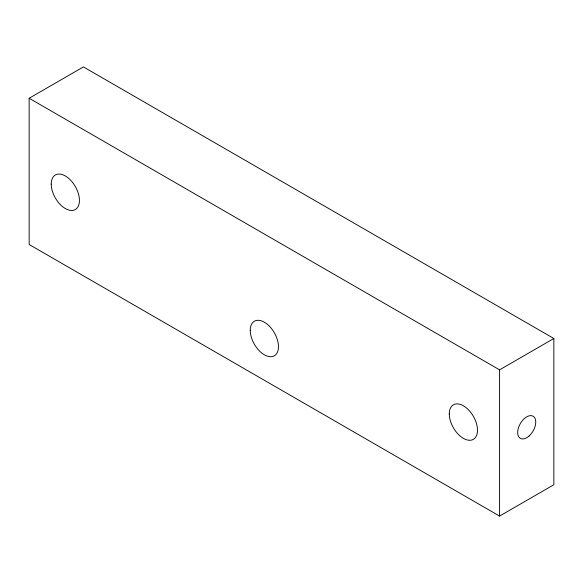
<?xml version="1.0" encoding="UTF-8"?>
<svg xmlns="http://www.w3.org/2000/svg" width="583" height="583" viewBox="0 0 583 583"><rect width="100%" height="100%" fill="white"/><g stroke="black" fill="none" stroke-linecap="round" stroke-linejoin="round"><path stroke-width="0.87" d="M29.15 98.25L83.427 66.914L553.85 338.504L553.85 484.75L499.573 516.086L29.15 244.496L29.15 98.25L499.573 369.841L553.85 338.504M499.573 369.841L499.573 516.086M529.051 436.033A12.797 7.39 -60 0 0 533.11 416.218A12.797 7.39 -60 0 0 517.974 429.642A12.797 7.39 -60 0 0 529.051 436.033M449.274 413.93A19.96 11.522 60 0 0 470.437 440.26A19.96 11.522 60 0 0 470.437 412.035A19.96 11.522 60 0 0 449.274 413.93M250.245 330.357A19.96 11.522 60 0 0 271.416 356.694A19.96 11.522 60 0 0 271.416 328.469A19.96 11.522 60 0 0 250.245 330.357M51.224 184.119A19.96 11.522 60 0 0 72.394 210.448A19.96 11.522 60 0 0 72.394 182.224A19.96 11.522 60 0 0 51.224 184.119"/></g></svg>
